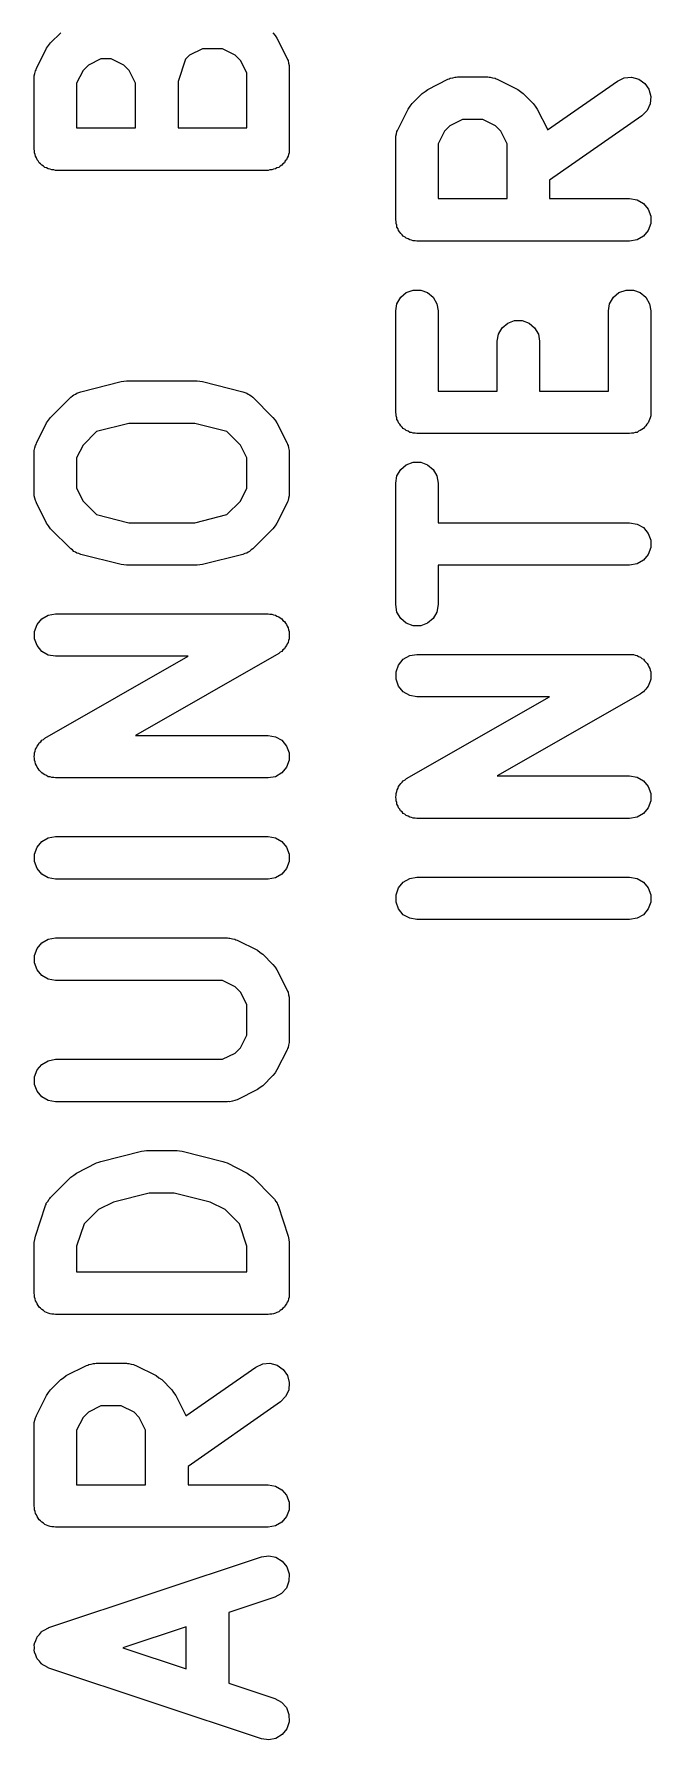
# Model space of a CAD drawing. Extents: x 127.3 to 176.4, y -111.4 to -62.2.
# Drawn here: x 135.66 to 138.56, y -108.83 to -100.81 of the extents above; entities that cross this region are included whole.
import ezdxf

# ---------------------------------------------------------------- set-up
doc = ezdxf.new("R2010")
doc.units = 0
doc.header["$MEASUREMENT"] = 0
doc.layers.add('BLACK', color=7, linetype='CONTINUOUS')

msp = doc.modelspace()

# ---------------------------------------------------------------- linework, layer by layer
at = {"layer": 'Black'}
for p, q in [((135.739, -100.854), (135.787, -100.807)), ((136.785, -100.807), (136.795, -100.82)), ((135.673, -100.975), (135.721, -100.88)), ((135.721, -100.88), (135.73, -100.867)), ((135.73, -100.867), (135.739, -100.854)), ((136.453, -100.882), (136.393, -100.912)), ((136.548, -100.882), (136.453, -100.882)), ((136.608, -100.912), (136.548, -100.882)), ((136.795, -100.82), (136.804, -100.833)), ((136.804, -100.833), (136.852, -100.928)), ((135.671, -100.981), (135.673, -100.975)), ((135.917, -100.96), (135.892, -100.984)), ((135.976, -100.93), (135.917, -100.96)), ((136.024, -100.93), (135.976, -100.93)), ((136.084, -100.96), (136.024, -100.93)), ((136.109, -100.984), (136.084, -100.96)), ((136.374, -100.931), (136.339, -101.036)), ((136.393, -100.912), (136.374, -100.931)), ((136.633, -100.937), (136.608, -100.912)), ((136.662, -100.996), (136.633, -100.937)), ((136.852, -100.928), (136.853, -100.933)), ((136.853, -100.933), (136.856, -100.938)), ((136.856, -100.938), (136.858, -100.95)), ((136.858, -100.95), (136.862, -100.961)), ((136.862, -100.961), (136.861, -100.967)), ((136.861, -100.967), (136.862, -100.973)), ((136.862, -100.973), (136.862, -101.354)), ((135.662, -101.02), (135.663, -101.015)), ((135.662, -101.354), (135.662, -101.02)), ((135.663, -101.009), (135.666, -100.998)), ((135.663, -101.015), (135.663, -101.009)), ((135.666, -100.998), (135.668, -100.986)), ((135.668, -100.986), (135.671, -100.981)), ((135.892, -100.984), (135.862, -101.044)), ((135.862, -101.044), (135.862, -101.254)), ((136.139, -101.044), (136.109, -100.984)), ((136.139, -101.254), (136.139, -101.044)), ((136.339, -101.036), (136.339, -101.254)), ((136.662, -101.254), (136.662, -100.996)), ((137.513, -101.074), (137.608, -101.026)), ((137.608, -101.026), (137.614, -101.024)), ((137.614, -101.024), (137.619, -101.021)), ((137.619, -101.021), (137.63, -101.019)), ((137.63, -101.019), (137.641, -101.016)), ((137.641, -101.016), (137.647, -101.016)), ((137.647, -101.016), (137.653, -101.015)), ((137.653, -101.015), (137.796, -101.015)), ((137.796, -101.015), (137.801, -101.016)), ((137.801, -101.016), (137.807, -101.016)), ((137.807, -101.016), (137.818, -101.019)), ((137.818, -101.019), (137.83, -101.021)), ((137.83, -101.021), (137.835, -101.024)), ((137.835, -101.024), (137.84, -101.026)), ((137.84, -101.026), (137.936, -101.074)), ((138.076, -101.264), (138.405, -101.034)), ((138.405, -101.034), (138.437, -101.019)), ((138.437, -101.019), (138.471, -101.016)), ((138.471, -101.016), (138.505, -101.025)), ((138.505, -101.025), (138.533, -101.045)), ((138.533, -101.045), (138.553, -101.073)), ((137.439, -101.14), (137.487, -101.092)), ((137.487, -101.092), (137.5, -101.083)), ((137.5, -101.083), (137.513, -101.074)), ((137.936, -101.074), (137.949, -101.083)), ((137.949, -101.083), (137.962, -101.092)), ((137.962, -101.092), (138.009, -101.14)), ((138.553, -101.073), (138.562, -101.107)), ((138.562, -101.107), (138.559, -101.141)), ((137.373, -101.261), (137.421, -101.166)), ((137.421, -101.166), (137.43, -101.153)), ((137.43, -101.153), (137.439, -101.14)), ((137.676, -101.215), (137.617, -101.245)), ((137.772, -101.215), (137.676, -101.215)), ((137.832, -101.245), (137.772, -101.215)), ((138.009, -101.14), (138.018, -101.153)), ((138.018, -101.153), (138.028, -101.166)), ((138.028, -101.166), (138.076, -101.261)), ((138.52, -101.197), (138.086, -101.501)), ((138.544, -101.173), (138.52, -101.197)), ((138.559, -101.141), (138.544, -101.173)), ((135.862, -101.254), (136.139, -101.254)), ((136.339, -101.254), (136.662, -101.254)), ((137.363, -101.294), (137.366, -101.283)), ((137.363, -101.3), (137.363, -101.294)), ((137.366, -101.283), (137.368, -101.272)), ((137.368, -101.272), (137.371, -101.267)), ((137.371, -101.267), (137.373, -101.261)), ((137.592, -101.27), (137.562, -101.33)), ((137.617, -101.245), (137.592, -101.27)), ((137.856, -101.27), (137.832, -101.245)), ((137.886, -101.33), (137.856, -101.27)), ((138.076, -101.261), (138.076, -101.264)), ((135.664, -101.362), (135.662, -101.354)), ((135.664, -101.371), (135.664, -101.362)), ((135.667, -101.379), (135.664, -101.371)), ((135.668, -101.388), (135.667, -101.379)), ((136.858, -101.379), (136.856, -101.388)), ((136.861, -101.371), (136.858, -101.379)), ((136.862, -101.354), (136.861, -101.362)), ((136.861, -101.362), (136.861, -101.371)), ((137.362, -101.306), (137.363, -101.3)), ((137.362, -101.687), (137.362, -101.306)), ((137.562, -101.33), (137.562, -101.587)), ((137.886, -101.587), (137.886, -101.33)), ((135.673, -101.395), (135.668, -101.388)), ((135.676, -101.404), (135.673, -101.395)), ((135.681, -101.41), (135.676, -101.404)), ((135.686, -101.418), (135.681, -101.41)), ((135.692, -101.423), (135.686, -101.418)), ((135.698, -101.43), (135.692, -101.423)), ((135.706, -101.435), (135.698, -101.43)), ((135.712, -101.44), (135.706, -101.435)), ((135.721, -101.443), (135.712, -101.44)), ((135.728, -101.447), (135.721, -101.443)), ((135.737, -101.449), (135.728, -101.447)), ((135.745, -101.452), (135.737, -101.449)), ((135.754, -101.452), (135.745, -101.452)), ((135.762, -101.454), (135.754, -101.452)), ((136.762, -101.454), (135.762, -101.454)), ((136.771, -101.452), (136.762, -101.454)), ((136.78, -101.452), (136.771, -101.452)), ((136.788, -101.449), (136.78, -101.452)), ((136.797, -101.447), (136.788, -101.449)), ((136.804, -101.443), (136.797, -101.447)), ((136.812, -101.44), (136.804, -101.443)), ((136.819, -101.435), (136.812, -101.44)), ((136.827, -101.43), (136.819, -101.435)), ((136.832, -101.423), (136.827, -101.43)), ((136.839, -101.418), (136.832, -101.423)), ((136.843, -101.41), (136.839, -101.418)), ((136.849, -101.404), (136.843, -101.41)), ((136.852, -101.395), (136.849, -101.404)), ((136.856, -101.388), (136.852, -101.395)), ((138.086, -101.501), (138.086, -101.587)), ((137.562, -101.587), (137.886, -101.587)), ((138.086, -101.587), (138.462, -101.587)), ((138.462, -101.587), (138.497, -101.593)), ((138.497, -101.593), (138.527, -101.61)), ((138.527, -101.61), (138.549, -101.637)), ((137.364, -101.695), (137.362, -101.687)), ((137.364, -101.704), (137.364, -101.695)), ((138.549, -101.637), (138.561, -101.669)), ((138.561, -101.669), (138.561, -101.704)), ((137.367, -101.712), (137.364, -101.704)), ((137.368, -101.721), (137.367, -101.712)), ((137.373, -101.729), (137.368, -101.721)), ((137.376, -101.737), (137.373, -101.729)), ((137.381, -101.744), (137.376, -101.737)), ((137.386, -101.751), (137.381, -101.744)), ((137.392, -101.757), (137.386, -101.751)), ((137.398, -101.763), (137.392, -101.757)), ((137.406, -101.768), (137.398, -101.763)), ((137.412, -101.773), (137.406, -101.768)), ((137.421, -101.776), (137.412, -101.773)), ((137.428, -101.781), (137.421, -101.776)), ((138.527, -101.763), (138.497, -101.781)), ((138.549, -101.737), (138.527, -101.763)), ((138.561, -101.704), (138.549, -101.737)), ((137.437, -101.782), (137.428, -101.781)), ((137.445, -101.785), (137.437, -101.782)), ((137.454, -101.785), (137.445, -101.785)), ((137.462, -101.787), (137.454, -101.785)), ((138.462, -101.787), (137.462, -101.787)), ((138.497, -101.781), (138.462, -101.787)), ((137.412, -102.029), (137.445, -102.017)), ((137.445, -102.017), (137.48, -102.017)), ((137.48, -102.017), (137.512, -102.029)), ((138.412, -102.029), (138.445, -102.017)), ((138.445, -102.017), (138.48, -102.017)), ((138.48, -102.017), (138.512, -102.029)), ((137.362, -102.115), (137.368, -102.081)), ((137.368, -102.081), (137.386, -102.051)), ((137.386, -102.051), (137.412, -102.029)), ((137.512, -102.029), (137.539, -102.051)), ((137.539, -102.051), (137.556, -102.081)), ((137.556, -102.081), (137.562, -102.115)), ((138.362, -102.115), (138.368, -102.081)), ((138.368, -102.081), (138.386, -102.051)), ((138.386, -102.051), (138.412, -102.029)), ((138.512, -102.029), (138.539, -102.051)), ((138.539, -102.051), (138.556, -102.081)), ((138.556, -102.081), (138.562, -102.115)), ((137.362, -102.592), (137.362, -102.115)), ((137.562, -102.115), (137.562, -102.492)), ((137.862, -102.194), (137.889, -102.172)), ((137.889, -102.172), (137.921, -102.16)), ((137.921, -102.16), (137.956, -102.16)), ((137.956, -102.16), (137.989, -102.172)), ((137.989, -102.172), (138.015, -102.194)), ((138.362, -102.492), (138.362, -102.115)), ((138.562, -102.115), (138.562, -102.592)), ((137.839, -102.258), (137.845, -102.224)), ((137.839, -102.492), (137.839, -102.258)), ((137.845, -102.224), (137.862, -102.194)), ((138.015, -102.194), (138.033, -102.224)), ((138.033, -102.224), (138.039, -102.258)), ((138.039, -102.258), (138.039, -102.492)), ((135.856, -102.506), (135.863, -102.501)), ((135.863, -102.501), (135.872, -102.499)), ((135.872, -102.499), (135.881, -102.495)), ((135.881, -102.495), (136.071, -102.447)), ((136.071, -102.447), (136.084, -102.446)), ((136.084, -102.446), (136.096, -102.444)), ((136.096, -102.444), (136.429, -102.444)), ((136.429, -102.444), (136.441, -102.446)), ((136.441, -102.446), (136.453, -102.447)), ((136.453, -102.447), (136.644, -102.495)), ((136.644, -102.495), (136.653, -102.499)), ((136.653, -102.499), (136.662, -102.501)), ((136.662, -102.501), (136.668, -102.506)), ((137.562, -102.492), (137.839, -102.492)), ((138.039, -102.492), (138.362, -102.492)), ((135.739, -102.616), (135.835, -102.521)), ((135.835, -102.521), (135.842, -102.515)), ((135.842, -102.515), (135.849, -102.509)), ((135.849, -102.509), (135.856, -102.506)), ((136.668, -102.506), (136.675, -102.509)), ((136.675, -102.509), (136.682, -102.515)), ((136.682, -102.515), (136.69, -102.521)), ((136.69, -102.521), (136.785, -102.616)), ((135.673, -102.737), (135.721, -102.642)), ((135.721, -102.642), (135.73, -102.629)), ((135.73, -102.629), (135.739, -102.616)), ((136.108, -102.644), (135.956, -102.682)), ((136.417, -102.644), (136.108, -102.644)), ((136.568, -102.682), (136.417, -102.644)), ((136.785, -102.616), (136.795, -102.629)), ((136.795, -102.629), (136.804, -102.642)), ((136.804, -102.642), (136.852, -102.737)), ((137.364, -102.6), (137.362, -102.592)), ((137.364, -102.609), (137.364, -102.6)), ((137.367, -102.617), (137.364, -102.609)), ((137.368, -102.626), (137.367, -102.617)), ((137.373, -102.633), (137.368, -102.626)), ((137.376, -102.642), (137.373, -102.633)), ((137.381, -102.648), (137.376, -102.642)), ((137.386, -102.656), (137.381, -102.648)), ((137.392, -102.662), (137.386, -102.656)), ((137.398, -102.668), (137.392, -102.662)), ((138.532, -102.662), (138.527, -102.668)), ((138.539, -102.656), (138.532, -102.662)), ((138.543, -102.648), (138.539, -102.656)), ((138.549, -102.642), (138.543, -102.648)), ((138.552, -102.633), (138.549, -102.642)), ((138.556, -102.626), (138.552, -102.633)), ((138.558, -102.617), (138.556, -102.626)), ((138.561, -102.609), (138.558, -102.617)), ((138.562, -102.592), (138.561, -102.6)), ((138.561, -102.6), (138.561, -102.609)), ((135.671, -102.743), (135.673, -102.737)), ((135.956, -102.682), (135.892, -102.746)), ((136.633, -102.746), (136.568, -102.682)), ((136.852, -102.737), (136.853, -102.743)), ((137.406, -102.673), (137.398, -102.668)), ((137.412, -102.678), (137.406, -102.673)), ((137.421, -102.681), (137.412, -102.678)), ((137.428, -102.686), (137.421, -102.681)), ((137.437, -102.687), (137.428, -102.686)), ((137.445, -102.69), (137.437, -102.687)), ((137.454, -102.69), (137.445, -102.69)), ((137.462, -102.692), (137.454, -102.69)), ((138.462, -102.692), (137.462, -102.692)), ((138.471, -102.69), (138.462, -102.692)), ((138.48, -102.69), (138.471, -102.69)), ((138.488, -102.687), (138.48, -102.69)), ((138.497, -102.686), (138.488, -102.687)), ((138.504, -102.681), (138.497, -102.686)), ((138.512, -102.678), (138.504, -102.681)), ((138.519, -102.673), (138.512, -102.678)), ((138.527, -102.668), (138.519, -102.673)), ((135.662, -102.782), (135.663, -102.776)), ((135.662, -102.973), (135.662, -102.782)), ((135.663, -102.771), (135.666, -102.759)), ((135.663, -102.776), (135.663, -102.771)), ((135.666, -102.759), (135.668, -102.748)), ((135.668, -102.748), (135.671, -102.743)), ((135.892, -102.746), (135.862, -102.806)), ((135.862, -102.806), (135.862, -102.949)), ((136.662, -102.806), (136.633, -102.746)), ((136.662, -102.949), (136.662, -102.806)), ((136.853, -102.743), (136.856, -102.748)), ((136.856, -102.748), (136.858, -102.759)), ((136.858, -102.759), (136.862, -102.771)), ((136.862, -102.771), (136.861, -102.776)), ((136.861, -102.776), (136.862, -102.782)), ((136.862, -102.782), (136.862, -102.973)), ((137.362, -102.925), (137.368, -102.891)), ((137.368, -102.891), (137.386, -102.861)), ((137.386, -102.861), (137.412, -102.838)), ((137.412, -102.838), (137.445, -102.826)), ((137.445, -102.826), (137.48, -102.826)), ((137.48, -102.826), (137.512, -102.838)), ((137.512, -102.838), (137.539, -102.861)), ((137.539, -102.861), (137.556, -102.891)), ((137.556, -102.891), (137.562, -102.925)), ((135.663, -102.978), (135.662, -102.973)), ((135.663, -102.984), (135.663, -102.978)), ((135.862, -102.949), (135.892, -103.009)), ((136.633, -103.009), (136.662, -102.949)), ((136.862, -102.973), (136.861, -102.978)), ((136.861, -102.978), (136.862, -102.984)), ((137.362, -103.496), (137.362, -102.925)), ((137.562, -102.925), (137.562, -103.111)), ((135.666, -102.995), (135.663, -102.984)), ((135.668, -103.007), (135.666, -102.995)), ((135.671, -103.012), (135.668, -103.007)), ((135.673, -103.017), (135.671, -103.012)), ((135.721, -103.113), (135.673, -103.017)), ((135.892, -103.009), (135.956, -103.073)), ((136.568, -103.073), (136.633, -103.009)), ((136.852, -103.017), (136.804, -103.113)), ((136.853, -103.012), (136.852, -103.017)), ((136.856, -103.007), (136.853, -103.012)), ((136.858, -102.995), (136.856, -103.007)), ((136.862, -102.984), (136.858, -102.995)), ((135.73, -103.125), (135.721, -103.113)), ((135.739, -103.139), (135.73, -103.125)), ((135.835, -103.234), (135.739, -103.139)), ((135.956, -103.073), (136.108, -103.111)), ((136.108, -103.111), (136.417, -103.111)), ((136.417, -103.111), (136.568, -103.073)), ((136.785, -103.139), (136.69, -103.234)), ((136.795, -103.125), (136.785, -103.139)), ((136.804, -103.113), (136.795, -103.125)), ((137.562, -103.111), (138.462, -103.111)), ((138.462, -103.111), (138.497, -103.117)), ((138.497, -103.117), (138.527, -103.134)), ((138.527, -103.134), (138.549, -103.161)), ((138.549, -103.161), (138.561, -103.193)), ((138.561, -103.193), (138.561, -103.228)), ((135.842, -103.239), (135.835, -103.234)), ((135.849, -103.246), (135.842, -103.239)), ((135.856, -103.249), (135.849, -103.246)), ((135.863, -103.254), (135.856, -103.249)), ((135.872, -103.256), (135.863, -103.254)), ((135.881, -103.26), (135.872, -103.256)), ((136.071, -103.308), (135.881, -103.26)), ((136.644, -103.26), (136.453, -103.308)), ((136.653, -103.256), (136.644, -103.26)), ((136.662, -103.254), (136.653, -103.256)), ((136.668, -103.249), (136.662, -103.254)), ((136.675, -103.246), (136.668, -103.249)), ((136.682, -103.239), (136.675, -103.246)), ((136.69, -103.234), (136.682, -103.239)), ((138.527, -103.287), (138.497, -103.305)), ((138.549, -103.261), (138.527, -103.287)), ((138.561, -103.228), (138.549, -103.261)), ((136.084, -103.309), (136.071, -103.308)), ((136.096, -103.311), (136.084, -103.309)), ((136.429, -103.311), (136.096, -103.311)), ((136.441, -103.309), (136.429, -103.311)), ((136.453, -103.308), (136.441, -103.309)), ((138.462, -103.311), (137.562, -103.311)), ((137.562, -103.311), (137.562, -103.496)), ((138.497, -103.305), (138.462, -103.311)), ((135.728, -103.545), (135.762, -103.539)), ((135.762, -103.539), (136.762, -103.539)), ((136.762, -103.539), (136.771, -103.541)), ((136.771, -103.541), (136.78, -103.541)), ((136.78, -103.541), (136.788, -103.544)), ((136.788, -103.544), (136.797, -103.545)), ((137.368, -103.531), (137.362, -103.496)), ((137.386, -103.561), (137.368, -103.531)), ((137.556, -103.531), (137.539, -103.561)), ((137.562, -103.496), (137.556, -103.531)), ((135.664, -103.622), (135.676, -103.589)), ((135.664, -103.657), (135.664, -103.622)), ((135.676, -103.589), (135.698, -103.563)), ((135.698, -103.563), (135.728, -103.545)), ((136.797, -103.545), (136.804, -103.55)), ((136.804, -103.55), (136.813, -103.553)), ((136.813, -103.553), (136.819, -103.558)), ((136.819, -103.558), (136.827, -103.563)), ((136.827, -103.563), (136.832, -103.57)), ((136.832, -103.57), (136.839, -103.575)), ((136.839, -103.575), (136.844, -103.583)), ((136.844, -103.583), (136.849, -103.589)), ((136.849, -103.589), (136.852, -103.598)), ((136.852, -103.598), (136.857, -103.605)), ((136.857, -103.605), (136.858, -103.614)), ((136.858, -103.614), (136.861, -103.622)), ((136.861, -103.622), (136.861, -103.631)), ((137.412, -103.583), (137.386, -103.561)), ((137.445, -103.595), (137.412, -103.583)), ((137.48, -103.595), (137.445, -103.595)), ((137.512, -103.583), (137.48, -103.595)), ((137.539, -103.561), (137.512, -103.583)), ((135.676, -103.689), (135.664, -103.657)), ((135.698, -103.716), (135.676, -103.689)), ((136.839, -103.704), (136.832, -103.709)), ((136.843, -103.696), (136.839, -103.704)), ((136.849, -103.689), (136.843, -103.696)), ((136.852, -103.681), (136.849, -103.689)), ((136.856, -103.674), (136.852, -103.681)), ((136.858, -103.665), (136.856, -103.674)), ((136.861, -103.657), (136.858, -103.665)), ((136.861, -103.631), (136.862, -103.64)), ((136.862, -103.64), (136.861, -103.648)), ((136.861, -103.648), (136.861, -103.657)), ((135.728, -103.733), (135.698, -103.716)), ((135.713, -104.124), (136.386, -103.739)), ((135.762, -103.739), (135.728, -103.733)), ((136.386, -103.739), (135.762, -103.739)), ((136.812, -103.726), (136.139, -104.111)), ((136.819, -103.72), (136.812, -103.726)), ((136.827, -103.716), (136.819, -103.72)), ((136.832, -103.709), (136.827, -103.716)), ((137.364, -103.812), (137.376, -103.78)), ((137.376, -103.78), (137.398, -103.753)), ((137.398, -103.753), (137.428, -103.736)), ((137.428, -103.736), (137.462, -103.73)), ((137.462, -103.73), (138.462, -103.73)), ((138.462, -103.73), (138.471, -103.731)), ((138.471, -103.731), (138.48, -103.731)), ((138.48, -103.731), (138.488, -103.734)), ((138.488, -103.734), (138.497, -103.736)), ((138.497, -103.736), (138.504, -103.74)), ((138.504, -103.74), (138.513, -103.743)), ((138.513, -103.743), (138.519, -103.749)), ((138.519, -103.749), (138.527, -103.753)), ((138.527, -103.753), (138.532, -103.76)), ((138.532, -103.76), (138.539, -103.766)), ((138.539, -103.766), (138.544, -103.773)), ((138.544, -103.773), (138.549, -103.78)), ((138.549, -103.78), (138.552, -103.788)), ((137.364, -103.847), (137.364, -103.812)), ((137.376, -103.88), (137.364, -103.847)), ((138.552, -103.788), (138.557, -103.796)), ((138.556, -103.864), (138.552, -103.872)), ((138.558, -103.856), (138.556, -103.864)), ((138.557, -103.796), (138.558, -103.804)), ((138.558, -103.804), (138.561, -103.812)), ((138.561, -103.847), (138.558, -103.856)), ((138.561, -103.812), (138.561, -103.821)), ((138.561, -103.821), (138.562, -103.83)), ((138.562, -103.83), (138.561, -103.839)), ((138.561, -103.839), (138.561, -103.847)), ((137.398, -103.906), (137.376, -103.88)), ((137.428, -103.924), (137.398, -103.906)), ((137.413, -104.314), (138.086, -103.93)), ((137.462, -103.93), (137.428, -103.924)), ((138.086, -103.93), (137.462, -103.93)), ((138.512, -103.917), (137.839, -104.301)), ((138.519, -103.911), (138.512, -103.917)), ((138.527, -103.906), (138.519, -103.911)), ((138.532, -103.9), (138.527, -103.906)), ((138.539, -103.894), (138.532, -103.9)), ((138.543, -103.887), (138.539, -103.894)), ((138.549, -103.88), (138.543, -103.887)), ((138.552, -103.872), (138.549, -103.88)), ((135.664, -104.193), (135.667, -104.185)), ((135.667, -104.185), (135.669, -104.176)), ((135.669, -104.176), (135.673, -104.169)), ((135.673, -104.169), (135.676, -104.161)), ((135.676, -104.161), (135.682, -104.154)), ((135.682, -104.154), (135.686, -104.146)), ((135.686, -104.146), (135.693, -104.141)), ((135.693, -104.141), (135.698, -104.134)), ((135.698, -104.134), (135.706, -104.13)), ((135.706, -104.13), (135.713, -104.124)), ((136.139, -104.111), (136.762, -104.111)), ((136.762, -104.111), (136.797, -104.117)), ((136.797, -104.117), (136.827, -104.134)), ((136.827, -104.134), (136.849, -104.161)), ((136.849, -104.161), (136.861, -104.193)), ((135.662, -104.21), (135.664, -104.202)), ((135.664, -104.219), (135.662, -104.21)), ((135.664, -104.202), (135.664, -104.193)), ((135.664, -104.228), (135.664, -104.219)), ((135.667, -104.236), (135.664, -104.228)), ((135.668, -104.244), (135.667, -104.236)), ((135.673, -104.252), (135.668, -104.244)), ((135.676, -104.261), (135.673, -104.252)), ((135.681, -104.267), (135.676, -104.261)), ((136.849, -104.261), (136.827, -104.287)), ((136.861, -104.228), (136.849, -104.261)), ((136.861, -104.193), (136.861, -104.228)), ((135.685, -104.275), (135.681, -104.267)), ((135.692, -104.28), (135.685, -104.275)), ((135.698, -104.287), (135.692, -104.28)), ((135.705, -104.292), (135.698, -104.287)), ((135.712, -104.297), (135.705, -104.292)), ((135.72, -104.3), (135.712, -104.297)), ((135.728, -104.305), (135.72, -104.3)), ((135.737, -104.306), (135.728, -104.305)), ((135.745, -104.309), (135.737, -104.306)), ((135.754, -104.309), (135.745, -104.309)), ((135.762, -104.311), (135.754, -104.309)), ((136.762, -104.311), (135.762, -104.311)), ((136.797, -104.305), (136.762, -104.311)), ((136.827, -104.287), (136.797, -104.305)), ((137.376, -104.351), (137.382, -104.344)), ((137.382, -104.344), (137.386, -104.337)), ((137.386, -104.337), (137.393, -104.331)), ((137.393, -104.331), (137.398, -104.325)), ((137.398, -104.325), (137.406, -104.32)), ((137.406, -104.32), (137.413, -104.314)), ((137.839, -104.301), (138.462, -104.301)), ((138.462, -104.301), (138.497, -104.307)), ((138.497, -104.307), (138.527, -104.325)), ((138.527, -104.325), (138.549, -104.351)), ((137.362, -104.401), (137.364, -104.392)), ((137.364, -104.41), (137.362, -104.401)), ((137.364, -104.384), (137.367, -104.375)), ((137.364, -104.392), (137.364, -104.384)), ((137.364, -104.419), (137.364, -104.41)), ((137.367, -104.427), (137.364, -104.419)), ((137.367, -104.375), (137.369, -104.367)), ((137.369, -104.367), (137.373, -104.359)), ((137.373, -104.359), (137.376, -104.351)), ((138.549, -104.351), (138.561, -104.384)), ((138.561, -104.419), (138.549, -104.451)), ((138.561, -104.384), (138.561, -104.419)), ((137.368, -104.435), (137.367, -104.427)), ((137.373, -104.443), (137.368, -104.435)), ((137.376, -104.451), (137.373, -104.443)), ((137.381, -104.458), (137.376, -104.451)), ((137.385, -104.465), (137.381, -104.458)), ((137.392, -104.471), (137.385, -104.465)), ((137.398, -104.478), (137.392, -104.471)), ((137.405, -104.482), (137.398, -104.478)), ((137.412, -104.488), (137.405, -104.482)), ((137.42, -104.491), (137.412, -104.488)), ((137.428, -104.495), (137.42, -104.491)), ((137.437, -104.497), (137.428, -104.495)), ((137.445, -104.5), (137.437, -104.497)), ((137.454, -104.5), (137.445, -104.5)), ((137.462, -104.501), (137.454, -104.5)), ((138.462, -104.501), (137.462, -104.501)), ((138.497, -104.495), (138.462, -104.501)), ((138.527, -104.478), (138.497, -104.495)), ((138.549, -104.451), (138.527, -104.478)), ((135.728, -104.593), (135.762, -104.587)), ((135.762, -104.587), (136.762, -104.587)), ((136.762, -104.587), (136.797, -104.593)), ((135.664, -104.669), (135.676, -104.637)), ((135.676, -104.637), (135.698, -104.61)), ((135.698, -104.61), (135.728, -104.593)), ((136.797, -104.593), (136.827, -104.61)), ((136.827, -104.61), (136.849, -104.637)), ((136.849, -104.637), (136.861, -104.669)), ((135.664, -104.704), (135.664, -104.669)), ((135.676, -104.737), (135.664, -104.704)), ((135.698, -104.763), (135.676, -104.737)), ((136.849, -104.737), (136.827, -104.763)), ((136.861, -104.704), (136.849, -104.737)), ((136.861, -104.669), (136.861, -104.704)), ((135.728, -104.781), (135.698, -104.763)), ((135.762, -104.787), (135.728, -104.781)), ((136.762, -104.787), (135.762, -104.787)), ((136.797, -104.781), (136.762, -104.787)), ((136.827, -104.763), (136.797, -104.781)), ((137.364, -104.86), (137.376, -104.827)), ((137.376, -104.827), (137.398, -104.801)), ((137.398, -104.801), (137.428, -104.783)), ((137.428, -104.783), (137.462, -104.777)), ((137.462, -104.777), (138.462, -104.777)), ((138.462, -104.777), (138.497, -104.783)), ((138.497, -104.783), (138.527, -104.801)), ((138.527, -104.801), (138.549, -104.827)), ((138.549, -104.827), (138.561, -104.86)), ((137.364, -104.895), (137.364, -104.86)), ((137.376, -104.927), (137.364, -104.895)), ((138.561, -104.895), (138.549, -104.927)), ((138.561, -104.86), (138.561, -104.895)), ((137.398, -104.954), (137.376, -104.927)), ((137.428, -104.971), (137.398, -104.954)), ((137.462, -104.977), (137.428, -104.971)), ((138.462, -104.977), (137.462, -104.977)), ((138.497, -104.971), (138.462, -104.977)), ((138.527, -104.954), (138.497, -104.971)), ((138.549, -104.927), (138.527, -104.954)), ((135.728, -105.069), (135.762, -105.063)), ((135.762, -105.063), (136.572, -105.063)), ((136.572, -105.063), (136.578, -105.064)), ((136.578, -105.064), (136.583, -105.064)), ((136.583, -105.064), (136.595, -105.067)), ((136.595, -105.067), (136.606, -105.069)), ((135.664, -105.146), (135.676, -105.113)), ((135.664, -105.18), (135.664, -105.146)), ((135.676, -105.113), (135.698, -105.086)), ((135.698, -105.086), (135.728, -105.069)), ((136.606, -105.069), (136.611, -105.072)), ((136.611, -105.072), (136.617, -105.074)), ((136.617, -105.074), (136.712, -105.121)), ((136.712, -105.121), (136.725, -105.131)), ((136.725, -105.131), (136.738, -105.14)), ((136.738, -105.14), (136.785, -105.188)), ((135.676, -105.213), (135.664, -105.18)), ((135.698, -105.24), (135.676, -105.213)), ((136.785, -105.188), (136.795, -105.201)), ((136.795, -105.201), (136.804, -105.214)), ((136.804, -105.214), (136.852, -105.309)), ((135.728, -105.257), (135.698, -105.24)), ((135.762, -105.263), (135.728, -105.257)), ((136.548, -105.263), (135.762, -105.263)), ((136.608, -105.293), (136.548, -105.263)), ((136.633, -105.318), (136.608, -105.293)), ((136.852, -105.309), (136.853, -105.314)), ((136.662, -105.377), (136.633, -105.318)), ((136.662, -105.52), (136.662, -105.377)), ((136.853, -105.314), (136.856, -105.319)), ((136.856, -105.319), (136.858, -105.331)), ((136.858, -105.331), (136.862, -105.342)), ((136.862, -105.342), (136.861, -105.348)), ((136.861, -105.348), (136.862, -105.354)), ((136.862, -105.354), (136.862, -105.544)), ((136.633, -105.58), (136.662, -105.52)), ((136.862, -105.544), (136.861, -105.55)), ((136.548, -105.634), (136.608, -105.605)), ((136.608, -105.605), (136.633, -105.58)), ((136.852, -105.589), (136.804, -105.684)), ((136.853, -105.583), (136.852, -105.589)), ((136.856, -105.578), (136.853, -105.583)), ((136.858, -105.567), (136.856, -105.578)), ((136.862, -105.555), (136.858, -105.567)), ((136.861, -105.55), (136.862, -105.555)), ((135.664, -105.717), (135.676, -105.684)), ((135.676, -105.684), (135.698, -105.658)), ((135.698, -105.658), (135.728, -105.641)), ((135.728, -105.641), (135.762, -105.634)), ((135.762, -105.634), (136.548, -105.634)), ((136.785, -105.71), (136.738, -105.758)), ((136.795, -105.697), (136.785, -105.71)), ((136.804, -105.684), (136.795, -105.697)), ((135.664, -105.752), (135.664, -105.717)), ((135.676, -105.784), (135.664, -105.752)), ((135.698, -105.811), (135.676, -105.784)), ((136.712, -105.776), (136.617, -105.824)), ((136.725, -105.767), (136.712, -105.776)), ((136.738, -105.758), (136.725, -105.767)), ((135.728, -105.828), (135.698, -105.811)), ((135.762, -105.834), (135.728, -105.828)), ((136.572, -105.834), (135.762, -105.834)), ((136.578, -105.833), (136.572, -105.834)), ((136.583, -105.834), (136.578, -105.833)), ((136.595, -105.83), (136.583, -105.834)), ((136.606, -105.828), (136.595, -105.83)), ((136.611, -105.826), (136.606, -105.828)), ((136.617, -105.824), (136.611, -105.826)), ((135.976, -106.114), (136.167, -106.066)), ((136.167, -106.066), (136.179, -106.065)), ((136.179, -106.065), (136.191, -106.063)), ((136.191, -106.063), (136.334, -106.063)), ((136.334, -106.063), (136.346, -106.065)), ((136.346, -106.065), (136.358, -106.066)), ((136.358, -106.066), (136.549, -106.114)), ((135.739, -106.283), (135.835, -106.188)), ((135.835, -106.188), (135.848, -106.178)), ((135.848, -106.178), (135.861, -106.169)), ((135.861, -106.169), (135.956, -106.121)), ((135.956, -106.121), (135.966, -106.118)), ((135.966, -106.118), (135.976, -106.114)), ((136.549, -106.114), (136.559, -106.118)), ((136.559, -106.118), (136.569, -106.121)), ((136.569, -106.121), (136.664, -106.169)), ((136.664, -106.169), (136.677, -106.178)), ((136.677, -106.178), (136.69, -106.188)), ((136.69, -106.188), (136.785, -106.283)), ((136.203, -106.263), (136.035, -106.305)), ((136.321, -106.263), (136.203, -106.263)), ((136.489, -106.305), (136.321, -106.263)), ((135.668, -106.465), (135.715, -106.322)), ((135.715, -106.322), (135.718, -106.317)), ((135.718, -106.317), (135.719, -106.311)), ((135.719, -106.311), (135.726, -106.302)), ((135.726, -106.302), (135.732, -106.291)), ((135.732, -106.291), (135.736, -106.288)), ((135.736, -106.288), (135.739, -106.283)), ((135.964, -106.34), (135.897, -106.408)), ((136.035, -106.305), (135.964, -106.34)), ((136.56, -106.34), (136.489, -106.305)), ((136.627, -106.408), (136.56, -106.34)), ((136.785, -106.283), (136.789, -106.288)), ((136.789, -106.288), (136.793, -106.291)), ((136.793, -106.291), (136.799, -106.302)), ((136.799, -106.302), (136.805, -106.311)), ((136.805, -106.311), (136.807, -106.317)), ((136.807, -106.317), (136.81, -106.322)), ((136.81, -106.322), (136.857, -106.465)), ((135.897, -106.408), (135.862, -106.513)), ((136.662, -106.513), (136.627, -106.408)), ((135.662, -106.496), (135.665, -106.481)), ((135.662, -106.734), (135.662, -106.496)), ((135.665, -106.481), (135.668, -106.465)), ((136.857, -106.465), (136.86, -106.481)), ((136.86, -106.481), (136.862, -106.496)), ((136.862, -106.496), (136.862, -106.734)), ((135.862, -106.513), (135.862, -106.634)), ((136.662, -106.634), (136.662, -106.513)), ((135.862, -106.634), (136.662, -106.634)), ((135.664, -106.743), (135.662, -106.734)), ((135.664, -106.752), (135.664, -106.743)), ((135.667, -106.76), (135.664, -106.752)), ((136.861, -106.752), (136.858, -106.76)), ((136.862, -106.734), (136.861, -106.743)), ((136.861, -106.743), (136.861, -106.752)), ((135.668, -106.769), (135.667, -106.76)), ((135.673, -106.776), (135.668, -106.769)), ((135.676, -106.784), (135.673, -106.776)), ((135.681, -106.791), (135.676, -106.784)), ((135.686, -106.799), (135.681, -106.791)), ((135.692, -106.804), (135.686, -106.799)), ((135.698, -106.811), (135.692, -106.804)), ((135.706, -106.815), (135.698, -106.811)), ((135.712, -106.821), (135.706, -106.815)), ((135.721, -106.824), (135.712, -106.821)), ((135.728, -106.828), (135.721, -106.824)), ((135.737, -106.83), (135.728, -106.828)), ((135.745, -106.833), (135.737, -106.83)), ((135.754, -106.833), (135.745, -106.833)), ((135.762, -106.834), (135.754, -106.833)), ((136.771, -106.833), (136.762, -106.834)), ((136.78, -106.833), (136.771, -106.833)), ((136.788, -106.83), (136.78, -106.833)), ((136.797, -106.828), (136.788, -106.83)), ((136.804, -106.824), (136.797, -106.828)), ((136.812, -106.821), (136.804, -106.824)), ((136.819, -106.815), (136.812, -106.821)), ((136.827, -106.811), (136.819, -106.815)), ((136.832, -106.804), (136.827, -106.811)), ((136.839, -106.799), (136.832, -106.804)), ((136.843, -106.791), (136.839, -106.799)), ((136.849, -106.784), (136.843, -106.791)), ((136.852, -106.776), (136.849, -106.784)), ((136.856, -106.769), (136.852, -106.776)), ((136.858, -106.76), (136.856, -106.769)), ((136.762, -106.834), (135.762, -106.834)), ((135.908, -107.074), (135.914, -107.072)), ((135.914, -107.072), (135.919, -107.069)), ((135.919, -107.069), (135.93, -107.067)), ((135.93, -107.067), (135.941, -107.064)), ((135.941, -107.064), (135.947, -107.064)), ((135.947, -107.064), (135.953, -107.063)), ((135.953, -107.063), (136.096, -107.063)), ((136.096, -107.063), (136.101, -107.064)), ((136.101, -107.064), (136.107, -107.064)), ((136.107, -107.064), (136.118, -107.067)), ((136.118, -107.067), (136.13, -107.069)), ((136.13, -107.069), (136.135, -107.072)), ((136.135, -107.072), (136.14, -107.074)), ((136.705, -107.081), (136.737, -107.066)), ((136.737, -107.066), (136.771, -107.063)), ((136.771, -107.063), (136.805, -107.072)), ((136.805, -107.072), (136.833, -107.092)), ((135.739, -107.188), (135.787, -107.14)), ((135.787, -107.14), (135.8, -107.131)), ((135.8, -107.131), (135.813, -107.121)), ((135.813, -107.121), (135.908, -107.074)), ((136.14, -107.074), (136.236, -107.121)), ((136.236, -107.121), (136.249, -107.131)), ((136.249, -107.131), (136.262, -107.14)), ((136.262, -107.14), (136.309, -107.188)), ((136.376, -107.311), (136.705, -107.081)), ((136.833, -107.092), (136.853, -107.121)), ((136.853, -107.121), (136.862, -107.154)), ((135.673, -107.309), (135.721, -107.214)), ((135.721, -107.214), (135.73, -107.201)), ((135.73, -107.201), (135.739, -107.188)), ((136.309, -107.188), (136.318, -107.201)), ((136.318, -107.201), (136.328, -107.214)), ((136.328, -107.214), (136.376, -107.309)), ((136.844, -107.22), (136.82, -107.245)), ((136.859, -107.189), (136.844, -107.22)), ((136.862, -107.154), (136.859, -107.189)), ((135.668, -107.319), (135.671, -107.314)), ((135.671, -107.314), (135.673, -107.309)), ((135.917, -107.293), (135.892, -107.318)), ((135.976, -107.263), (135.917, -107.293)), ((136.072, -107.263), (135.976, -107.263)), ((136.132, -107.293), (136.072, -107.263)), ((136.156, -107.318), (136.132, -107.293)), ((136.376, -107.309), (136.376, -107.311)), ((136.82, -107.245), (136.386, -107.548)), ((135.662, -107.354), (135.663, -107.348)), ((135.662, -107.734), (135.662, -107.354)), ((135.663, -107.342), (135.666, -107.331)), ((135.663, -107.348), (135.663, -107.342)), ((135.666, -107.331), (135.668, -107.319)), ((135.892, -107.318), (135.862, -107.377)), ((135.862, -107.377), (135.862, -107.634)), ((136.186, -107.377), (136.156, -107.318)), ((136.186, -107.634), (136.186, -107.377)), ((136.386, -107.548), (136.386, -107.634)), ((135.862, -107.634), (136.186, -107.634)), ((136.386, -107.634), (136.762, -107.634)), ((136.762, -107.634), (136.797, -107.641)), ((136.797, -107.641), (136.827, -107.658)), ((136.827, -107.658), (136.849, -107.684)), ((136.849, -107.684), (136.861, -107.717)), ((135.664, -107.743), (135.662, -107.734)), ((135.664, -107.752), (135.664, -107.743)), ((135.667, -107.76), (135.664, -107.752)), ((135.668, -107.769), (135.667, -107.76)), ((135.673, -107.776), (135.668, -107.769)), ((135.676, -107.784), (135.673, -107.776)), ((135.681, -107.791), (135.676, -107.784)), ((135.686, -107.799), (135.681, -107.791)), ((136.849, -107.784), (136.827, -107.811)), ((136.861, -107.752), (136.849, -107.784)), ((136.861, -107.717), (136.861, -107.752)), ((135.692, -107.804), (135.686, -107.799)), ((135.698, -107.811), (135.692, -107.804)), ((135.706, -107.815), (135.698, -107.811)), ((135.712, -107.821), (135.706, -107.815)), ((135.721, -107.824), (135.712, -107.821)), ((135.728, -107.828), (135.721, -107.824)), ((135.737, -107.83), (135.728, -107.828)), ((135.745, -107.833), (135.737, -107.83)), ((135.754, -107.833), (135.745, -107.833)), ((135.762, -107.834), (135.754, -107.833)), ((136.762, -107.834), (135.762, -107.834)), ((136.797, -107.828), (136.762, -107.834)), ((136.827, -107.811), (136.797, -107.828)), ((135.731, -108.306), (136.731, -107.973)), ((136.731, -107.973), (136.765, -107.968)), ((136.765, -107.968), (136.799, -107.975)), ((136.799, -107.975), (136.829, -107.993)), ((136.829, -107.993), (136.85, -108.02)), ((136.85, -108.02), (136.861, -108.053)), ((136.86, -108.088), (136.848, -108.12)), ((136.861, -108.053), (136.86, -108.088)), ((136.794, -108.163), (136.577, -108.235)), ((136.825, -108.146), (136.794, -108.163)), ((136.848, -108.12), (136.825, -108.146)), ((136.577, -108.235), (136.577, -108.567)), ((135.67, -108.367), (135.674, -108.354)), ((135.674, -108.354), (135.676, -108.351)), ((135.676, -108.351), (135.677, -108.349)), ((135.677, -108.349), (135.687, -108.338)), ((135.687, -108.338), (135.696, -108.326)), ((135.696, -108.326), (135.698, -108.325)), ((135.698, -108.325), (135.7, -108.323)), ((135.7, -108.323), (135.713, -108.316)), ((135.713, -108.316), (135.726, -108.308)), ((135.726, -108.308), (135.728, -108.308)), ((135.728, -108.308), (135.731, -108.306)), ((136.377, -108.302), (136.079, -108.401)), ((136.377, -108.5), (136.377, -108.302)), ((135.663, -108.386), (135.664, -108.384)), ((135.664, -108.401), (135.663, -108.386)), ((135.663, -108.416), (135.664, -108.401)), ((135.664, -108.418), (135.663, -108.416)), ((135.664, -108.381), (135.67, -108.367)), ((135.664, -108.384), (135.664, -108.381)), ((135.664, -108.421), (135.664, -108.418)), ((135.67, -108.435), (135.664, -108.421)), ((135.674, -108.449), (135.67, -108.435)), ((136.079, -108.401), (136.377, -108.5)), ((135.676, -108.451), (135.674, -108.449)), ((135.677, -108.453), (135.676, -108.451)), ((135.687, -108.464), (135.677, -108.453)), ((135.696, -108.476), (135.687, -108.464)), ((135.698, -108.477), (135.696, -108.476)), ((135.7, -108.479), (135.698, -108.477)), ((135.713, -108.486), (135.7, -108.479)), ((135.726, -108.494), (135.713, -108.486)), ((135.728, -108.495), (135.726, -108.494)), ((135.731, -108.496), (135.728, -108.495)), ((136.731, -108.829), (135.731, -108.496)), ((136.577, -108.567), (136.794, -108.64)), ((136.794, -108.64), (136.825, -108.656)), ((136.825, -108.656), (136.848, -108.682)), ((136.848, -108.682), (136.86, -108.714)), ((136.861, -108.749), (136.85, -108.782)), ((136.86, -108.714), (136.861, -108.749)), ((136.765, -108.834), (136.731, -108.829)), ((136.799, -108.827), (136.765, -108.834)), ((136.829, -108.809), (136.799, -108.827)), ((136.85, -108.782), (136.829, -108.809))]:
    msp.add_line(p, q, dxfattribs=at)

doc.saveas('drawing.dxf')
